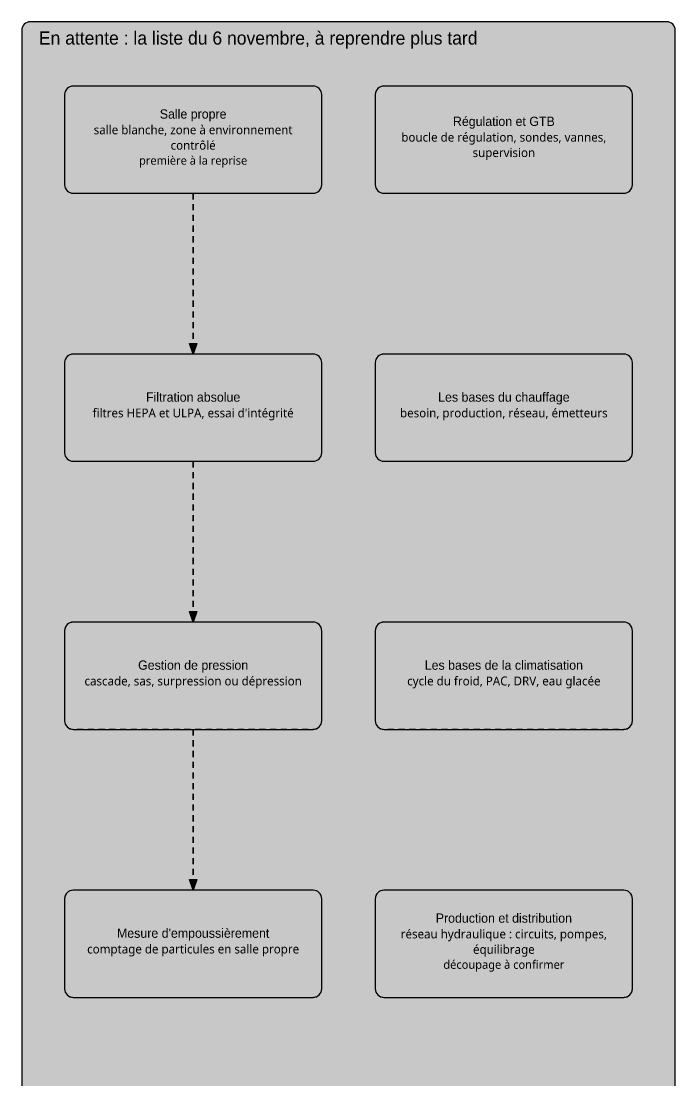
# Model space of a CAD drawing. Header units: millimetres. Extents: x 40 to 2430, y -1750 to -20.
# Drawn here: x 1820 to 2430, y -1128 to -140 of the extents above; entities that cross this region are included whole.
import ezdxf
from ezdxf.enums import TextEntityAlignment as Align

# ---------------------------------------------------------------- set-up
doc = ezdxf.new("R2010")
doc.units = ezdxf.units.MM
for name, color, linetype, true_color in [('C-4A3A42', 229, 'Continuous', 0x4a3a42), ('C-6B6B6B', 251, 'Continuous', 0x6b6b6b), ('C-7A2E3A', 17, 'Continuous', 0x7a2e3a), ('C-9E9E9E', 253, 'Continuous', 0x9e9e9e), ('C-D8CFC9', 254, 'Continuous', 0xd8cfc9), ('C-EFEFEF', 7, 'Continuous', 0xefefef), ('C-FBF9F7', 7, 'Continuous', 0xfbf9f7)]:
    doc.layers.add(name, color=color, linetype=linetype, true_color=true_color)
doc.styles.add('CARTE_GRAS', font='seguisb.ttf')
doc.styles.add('CARTE_ITALIQUE', font='segoeuii.ttf')
doc.styles.add('CARTE_NORMAL', font='segoeui.ttf')

msp = doc.modelspace()

# ---------------------------------------------------------------- hatches: boundary and pattern name
at = {"layer": 'C-4A3A42'}
h = msp.add_hatch(color=256, dxfattribs=at)
h.dxf.hatch_style = 2
h.paths.add_polyline_path([(1980, -450), (1976.5, -440), (1983.5, -440)])
h = msp.add_hatch(color=256, dxfattribs=at)
h.dxf.hatch_style = 2
h.paths.add_polyline_path([(1980, -700), (1976.5, -690), (1983.5, -690)])
h = msp.add_hatch(color=256, dxfattribs=at)
h.dxf.hatch_style = 2
h.paths.add_polyline_path([(1980, -950), (1976.5, -940), (1983.5, -940)])
at = {"layer": 'C-EFEFEF'}
h = msp.add_hatch(color=256, dxfattribs=at)
h.dxf.hatch_style = 2
h.paths.add_polyline_path([(1868, -300), (2092, -300, 0.414214), (2100, -292), (2100, -208, 0.414214), (2092, -200), (1868, -200, 0.414214), (1860, -208), (1860, -292, 0.414214)])
h = msp.add_hatch(color=256, dxfattribs=at)
h.dxf.hatch_style = 2
h.paths.add_polyline_path([(2158, -300), (2382, -300, 0.414214), (2390, -292), (2390, -208, 0.414214), (2382, -200), (2158, -200, 0.414214), (2150, -208), (2150, -292, 0.414214)])
h = msp.add_hatch(color=256, dxfattribs=at)
h.dxf.hatch_style = 2
h.paths.add_polyline_path([(1868, -550), (2092, -550, 0.414214), (2100, -542), (2100, -458, 0.414214), (2092, -450), (1868, -450, 0.414214), (1860, -458), (1860, -542, 0.414214)])
h = msp.add_hatch(color=256, dxfattribs=at)
h.dxf.hatch_style = 2
h.paths.add_polyline_path([(2158, -550), (2382, -550, 0.414214), (2390, -542), (2390, -458, 0.414214), (2382, -450), (2158, -450, 0.414214), (2150, -458), (2150, -542, 0.414214)])
h = msp.add_hatch(color=256, dxfattribs=at)
h.dxf.hatch_style = 2
h.paths.add_polyline_path([(1868, -800), (2092, -800, 0.414214), (2100, -792), (2100, -708, 0.414214), (2092, -700), (1868, -700, 0.414214), (1860, -708), (1860, -792, 0.414214)])
h = msp.add_hatch(color=256, dxfattribs=at)
h.dxf.hatch_style = 2
h.paths.add_polyline_path([(2158, -800), (2382, -800, 0.414214), (2390, -792), (2390, -708, 0.414214), (2382, -700), (2158, -700, 0.414214), (2150, -708), (2150, -792, 0.414214)])
h = msp.add_hatch(color=256, dxfattribs=at)
h.dxf.hatch_style = 2
h.paths.add_polyline_path([(1868, -1050), (2092, -1050, 0.414214), (2100, -1042), (2100, -958, 0.414214), (2092, -950), (1868, -950, 0.414214), (1860, -958), (1860, -1042, 0.414214)])
h = msp.add_hatch(color=256, dxfattribs=at)
h.dxf.hatch_style = 2
h.paths.add_polyline_path([(2158, -1050), (2382, -1050, 0.414214), (2390, -1042), (2390, -958, 0.414214), (2382, -950), (2158, -950, 0.414214), (2150, -958), (2150, -1042, 0.414214)])
at = {"layer": 'C-FBF9F7'}
h = msp.add_hatch(color=256, dxfattribs=at)
h.dxf.hatch_style = 2
h.paths.add_polyline_path([(1828, -1610), (2422, -1610, 0.414214), (2430, -1602), (2430, -148, 0.414214), (2422, -140), (1828, -140, 0.414214), (1820, -148), (1820, -1602, 0.414214)])

# ---------------------------------------------------------------- linework, layer by layer
at = {"layer": 'C-4A3A42', "const_width": 1.5}
for points in [[(1980, -300), (1980, -306)], [(1980, -310), (1980, -316)], [(1980, -320), (1980, -326)], [(1980, -330), (1980, -336)], [(1980, -340), (1980, -346)], [(1980, -350), (1980, -356)], [(1980, -360), (1980, -366)], [(1980, -370), (1980, -376)], [(1980, -380), (1980, -386)], [(1980, -390), (1980, -396)], [(1980, -400), (1980, -406)], [(1980, -410), (1980, -416)], [(1980, -420), (1980, -426)], [(1980, -430), (1980, -436)], [(1980, -550), (1980, -556)], [(1980, -560), (1980, -566)], [(1980, -570), (1980, -576)], [(1980, -580), (1980, -586)], [(1980, -590), (1980, -596)], [(1980, -600), (1980, -606)], [(1980, -610), (1980, -616)], [(1980, -620), (1980, -626)], [(1980, -630), (1980, -636)], [(1980, -640), (1980, -646)], [(1980, -650), (1980, -656)], [(1980, -660), (1980, -666)], [(1980, -670), (1980, -676)], [(1980, -680), (1980, -686)], [(1980, -800), (1980, -806)], [(1980, -810), (1980, -816)], [(1980, -820), (1980, -826)], [(1980, -830), (1980, -836)], [(1980, -840), (1980, -846)], [(1980, -850), (1980, -856)], [(1980, -860), (1980, -866)], [(1980, -870), (1980, -876)], [(1980, -880), (1980, -886)], [(1980, -890), (1980, -896)], [(1980, -900), (1980, -906)], [(1980, -910), (1980, -916)], [(1980, -920), (1980, -926)], [(1980, -930), (1980, -936)]]:
    msp.add_lwpolyline(points, dxfattribs=at)
at = {"layer": 'C-4A3A42'}
for points in [[(1980, -450), (1976.5, -440), (1983.5, -440)], [(1980, -700), (1976.5, -690), (1983.5, -690)], [(1980, -950), (1976.5, -940), (1983.5, -940)]]:
    msp.add_lwpolyline(points, close=True, dxfattribs=at)
at = {"layer": 'C-9E9E9E', "const_width": 1}
for points in [[(1860, -208), (1860.27, -205.93), (1861.07, -204), (1862.18, -202.55)], [(1865.52, -200.44), (1865.93, -200.27), (1868, -200), (1871.47, -200)], [(1875.47, -200), (1881.47, -200)], [(1885.47, -200), (1891.47, -200)], [(1895.47, -200), (1901.47, -200)], [(1905.47, -200), (1911.47, -200)], [(1915.47, -200), (1921.47, -200)], [(1925.47, -200), (1931.47, -200)], [(1935.47, -200), (1941.47, -200)], [(1945.47, -200), (1951.47, -200)], [(1955.47, -200), (1961.47, -200)], [(1965.47, -200), (1971.47, -200)], [(1975.47, -200), (1981.47, -200)], [(1985.47, -200), (1991.47, -200)], [(1995.47, -200), (2001.47, -200)], [(2005.47, -200), (2011.47, -200)], [(2015.47, -200), (2021.47, -200)], [(2025.47, -200), (2031.47, -200)], [(2035.47, -200), (2041.47, -200)], [(2045.47, -200), (2051.47, -200)], [(2055.47, -200), (2061.47, -200)], [(2065.47, -200), (2071.47, -200)], [(2075.47, -200), (2081.47, -200)], [(2085.47, -200), (2091.47, -200)], [(2095.35, -200.8), (2096, -201.07), (2097.66, -202.34), (2098.93, -204), (2099.36, -205.03)], [(2150, -208), (2150.27, -205.93), (2151.07, -204), (2152.18, -202.55)], [(2155.52, -200.44), (2155.93, -200.27), (2158, -200), (2161.47, -200)], [(2165.47, -200), (2171.47, -200)], [(2175.47, -200), (2181.47, -200)], [(2185.47, -200), (2191.47, -200)], [(2195.47, -200), (2201.47, -200)], [(2205.47, -200), (2211.47, -200)], [(2215.47, -200), (2221.47, -200)], [(2225.47, -200), (2231.47, -200)], [(2235.47, -200), (2241.47, -200)], [(2245.47, -200), (2251.47, -200)], [(2255.47, -200), (2261.47, -200)], [(2265.47, -200), (2271.47, -200)], [(2275.47, -200), (2281.47, -200)], [(2285.47, -200), (2291.47, -200)], [(2295.47, -200), (2301.47, -200)], [(2305.47, -200), (2311.47, -200)], [(2315.47, -200), (2321.47, -200)], [(2325.47, -200), (2331.47, -200)], [(2335.47, -200), (2341.47, -200)], [(2345.47, -200), (2351.47, -200)], [(2355.47, -200), (2361.47, -200)], [(2365.47, -200), (2371.47, -200)], [(2375.47, -200), (2381.47, -200)], [(2385.35, -200.8), (2386, -201.07), (2387.66, -202.34), (2388.93, -204), (2389.36, -205.03)], [(1860, -214.12), (1860, -208.12)], [(2100, -208.94), (2100, -214.94)], [(2150, -214.12), (2150, -208.12)], [(2390, -208.94), (2390, -214.94)], [(1860, -224.12), (1860, -218.12)], [(2100, -218.94), (2100, -224.94)], [(2150, -224.12), (2150, -218.12)], [(2390, -218.94), (2390, -224.94)], [(1860, -234.12), (1860, -228.12)], [(2100, -228.94), (2100, -234.94)], [(2150, -234.12), (2150, -228.12)], [(2390, -228.94), (2390, -234.94)], [(1860, -244.12), (1860, -238.12)], [(2100, -238.94), (2100, -244.94)], [(2150, -244.12), (2150, -238.12)], [(2390, -238.94), (2390, -244.94)], [(1860, -254.12), (1860, -248.12)], [(2100, -248.94), (2100, -254.94)], [(2150, -254.12), (2150, -248.12)], [(2390, -248.94), (2390, -254.94)], [(1860, -264.12), (1860, -258.12)], [(2100, -258.94), (2100, -264.94)], [(2150, -264.12), (2150, -258.12)], [(2390, -258.94), (2390, -264.94)], [(1860, -274.12), (1860, -268.12)], [(2100, -268.94), (2100, -274.94)], [(2150, -274.12), (2150, -268.12)], [(2390, -268.94), (2390, -274.94)], [(1860, -284.12), (1860, -278.12)], [(2100, -278.94), (2100, -284.94)], [(2150, -284.12), (2150, -278.12)], [(2390, -278.94), (2390, -284.94)], [(1860.29, -294.1), (1860.27, -294.07), (1860, -292), (1860, -288.12)], [(2100, -288.94), (2100, -292), (2099.73, -294.07), (2099.4, -294.86)], [(2150.29, -294.1), (2150.27, -294.07), (2150, -292), (2150, -288.12)], [(2390, -288.94), (2390, -292), (2389.73, -294.07), (2389.4, -294.86)], [(1867.6, -299.95), (1865.93, -299.73), (1864, -298.93), (1862.34, -297.66), (1862.26, -297.54)], [(1877.59, -300), (1871.59, -300)], [(1887.59, -300), (1881.59, -300)], [(1897.59, -300), (1891.59, -300)], [(1907.59, -300), (1901.59, -300)], [(1917.59, -300), (1911.59, -300)], [(1927.59, -300), (1921.59, -300)], [(1937.59, -300), (1931.59, -300)], [(1947.59, -300), (1941.59, -300)], [(1957.59, -300), (1951.59, -300)], [(1967.59, -300), (1961.59, -300)], [(1977.59, -300), (1971.59, -300)], [(1987.59, -300), (1981.59, -300)], [(1997.59, -300), (1991.59, -300)], [(2007.59, -300), (2001.59, -300)], [(2017.59, -300), (2011.59, -300)], [(2027.59, -300), (2021.59, -300)], [(2037.59, -300), (2031.59, -300)], [(2047.59, -300), (2041.59, -300)], [(2057.59, -300), (2051.59, -300)], [(2067.59, -300), (2061.59, -300)], [(2077.59, -300), (2071.59, -300)], [(2087.59, -300), (2081.59, -300)], [(2097.12, -298.07), (2096, -298.93), (2094.07, -299.73), (2092, -300), (2091.59, -300)], [(2157.6, -299.95), (2155.93, -299.73), (2154, -298.93), (2152.34, -297.66), (2152.26, -297.54)], [(2167.59, -300), (2161.59, -300)], [(2177.59, -300), (2171.59, -300)], [(2187.59, -300), (2181.59, -300)], [(2197.59, -300), (2191.59, -300)], [(2207.59, -300), (2201.59, -300)], [(2217.59, -300), (2211.59, -300)], [(2227.59, -300), (2221.59, -300)], [(2237.59, -300), (2231.59, -300)], [(2247.59, -300), (2241.59, -300)], [(2257.59, -300), (2251.59, -300)], [(2267.59, -300), (2261.59, -300)], [(2277.59, -300), (2271.59, -300)], [(2287.59, -300), (2281.59, -300)], [(2297.59, -300), (2291.59, -300)], [(2307.59, -300), (2301.59, -300)], [(2317.59, -300), (2311.59, -300)], [(2327.59, -300), (2321.59, -300)], [(2337.59, -300), (2331.59, -300)], [(2347.59, -300), (2341.59, -300)], [(2357.59, -300), (2351.59, -300)], [(2367.59, -300), (2361.59, -300)], [(2377.59, -300), (2371.59, -300)], [(2387.12, -298.07), (2386, -298.93), (2384.07, -299.73), (2382, -300), (2381.59, -300)], [(1860, -458), (1860.27, -455.93), (1861.07, -454), (1862.18, -452.55)], [(1865.52, -450.44), (1865.93, -450.27), (1868, -450), (1871.47, -450)], [(1875.47, -450), (1881.47, -450)], [(1885.47, -450), (1891.47, -450)], [(1895.47, -450), (1901.47, -450)], [(1905.47, -450), (1911.47, -450)], [(1915.47, -450), (1921.47, -450)], [(1925.47, -450), (1931.47, -450)], [(1935.47, -450), (1941.47, -450)], [(1945.47, -450), (1951.47, -450)], [(1955.47, -450), (1961.47, -450)], [(1965.47, -450), (1971.47, -450)], [(1975.47, -450), (1981.47, -450)], [(1985.47, -450), (1991.47, -450)], [(1995.47, -450), (2001.47, -450)], [(2005.47, -450), (2011.47, -450)], [(2015.47, -450), (2021.47, -450)], [(2025.47, -450), (2031.47, -450)], [(2035.47, -450), (2041.47, -450)], [(2045.47, -450), (2051.47, -450)], [(2055.47, -450), (2061.47, -450)], [(2065.47, -450), (2071.47, -450)], [(2075.47, -450), (2081.47, -450)], [(2085.47, -450), (2091.47, -450)], [(2095.35, -450.8), (2096, -451.07), (2097.66, -452.34), (2098.93, -454), (2099.36, -455.03)], [(2150, -458), (2150.27, -455.93), (2151.07, -454), (2152.18, -452.55)], [(2155.52, -450.44), (2155.93, -450.27), (2158, -450), (2161.47, -450)], [(2165.47, -450), (2171.47, -450)], [(2175.47, -450), (2181.47, -450)], [(2185.47, -450), (2191.47, -450)], [(2195.47, -450), (2201.47, -450)], [(2205.47, -450), (2211.47, -450)], [(2215.47, -450), (2221.47, -450)], [(2225.47, -450), (2231.47, -450)], [(2235.47, -450), (2241.47, -450)], [(2245.47, -450), (2251.47, -450)], [(2255.47, -450), (2261.47, -450)], [(2265.47, -450), (2271.47, -450)], [(2275.47, -450), (2281.47, -450)], [(2285.47, -450), (2291.47, -450)], [(2295.47, -450), (2301.47, -450)], [(2305.47, -450), (2311.47, -450)], [(2315.47, -450), (2321.47, -450)], [(2325.47, -450), (2331.47, -450)], [(2335.47, -450), (2341.47, -450)], [(2345.47, -450), (2351.47, -450)], [(2355.47, -450), (2361.47, -450)], [(2365.47, -450), (2371.47, -450)], [(2375.47, -450), (2381.47, -450)], [(2385.35, -450.8), (2386, -451.07), (2387.66, -452.34), (2388.93, -454), (2389.36, -455.03)], [(1860, -464.12), (1860, -458.12)], [(2100, -458.94), (2100, -464.94)], [(2150, -464.12), (2150, -458.12)], [(2390, -458.94), (2390, -464.94)], [(1860, -474.12), (1860, -468.12)], [(2100, -468.94), (2100, -474.94)], [(2150, -474.12), (2150, -468.12)], [(2390, -468.94), (2390, -474.94)], [(1860, -484.12), (1860, -478.12)], [(2100, -478.94), (2100, -484.94)], [(2150, -484.12), (2150, -478.12)], [(2390, -478.94), (2390, -484.94)], [(1860, -494.12), (1860, -488.12)], [(2100, -488.94), (2100, -494.94)], [(2150, -494.12), (2150, -488.12)], [(2390, -488.94), (2390, -494.94)], [(1860, -504.12), (1860, -498.12)], [(2100, -498.94), (2100, -504.94)], [(2150, -504.12), (2150, -498.12)], [(2390, -498.94), (2390, -504.94)], [(1860, -514.12), (1860, -508.12)], [(2100, -508.94), (2100, -514.94)], [(2150, -514.12), (2150, -508.12)], [(2390, -508.94), (2390, -514.94)], [(1860, -524.12), (1860, -518.12)], [(2100, -518.94), (2100, -524.94)], [(2150, -524.12), (2150, -518.12)], [(2390, -518.94), (2390, -524.94)], [(1860, -534.12), (1860, -528.12)], [(2100, -528.94), (2100, -534.94)], [(2150, -534.12), (2150, -528.12)], [(2390, -528.94), (2390, -534.94)], [(1860.29, -544.1), (1860.27, -544.07), (1860, -542), (1860, -538.12)], [(2100, -538.94), (2100, -542), (2099.73, -544.07), (2099.4, -544.86)], [(2150.29, -544.1), (2150.27, -544.07), (2150, -542), (2150, -538.12)], [(2390, -538.94), (2390, -542), (2389.73, -544.07), (2389.4, -544.86)], [(1867.6, -549.95), (1865.93, -549.73), (1864, -548.93), (1862.34, -547.66), (1862.26, -547.54)], [(1877.59, -550), (1871.59, -550)], [(1887.59, -550), (1881.59, -550)], [(1897.59, -550), (1891.59, -550)], [(1907.59, -550), (1901.59, -550)], [(1917.59, -550), (1911.59, -550)], [(1927.59, -550), (1921.59, -550)], [(1937.59, -550), (1931.59, -550)], [(1947.59, -550), (1941.59, -550)], [(1957.59, -550), (1951.59, -550)], [(1967.59, -550), (1961.59, -550)], [(1977.59, -550), (1971.59, -550)], [(1987.59, -550), (1981.59, -550)], [(1997.59, -550), (1991.59, -550)], [(2007.59, -550), (2001.59, -550)], [(2017.59, -550), (2011.59, -550)], [(2027.59, -550), (2021.59, -550)], [(2037.59, -550), (2031.59, -550)], [(2047.59, -550), (2041.59, -550)], [(2057.59, -550), (2051.59, -550)], [(2067.59, -550), (2061.59, -550)], [(2077.59, -550), (2071.59, -550)], [(2087.59, -550), (2081.59, -550)], [(2097.12, -548.07), (2096, -548.93), (2094.07, -549.73), (2092, -550), (2091.59, -550)], [(2157.6, -549.95), (2155.93, -549.73), (2154, -548.93), (2152.34, -547.66), (2152.26, -547.54)], [(2167.59, -550), (2161.59, -550)], [(2177.59, -550), (2171.59, -550)], [(2187.59, -550), (2181.59, -550)], [(2197.59, -550), (2191.59, -550)], [(2207.59, -550), (2201.59, -550)], [(2217.59, -550), (2211.59, -550)], [(2227.59, -550), (2221.59, -550)], [(2237.59, -550), (2231.59, -550)], [(2247.59, -550), (2241.59, -550)], [(2257.59, -550), (2251.59, -550)], [(2267.59, -550), (2261.59, -550)], [(2277.59, -550), (2271.59, -550)], [(2287.59, -550), (2281.59, -550)], [(2297.59, -550), (2291.59, -550)], [(2307.59, -550), (2301.59, -550)], [(2317.59, -550), (2311.59, -550)], [(2327.59, -550), (2321.59, -550)], [(2337.59, -550), (2331.59, -550)], [(2347.59, -550), (2341.59, -550)], [(2357.59, -550), (2351.59, -550)], [(2367.59, -550), (2361.59, -550)], [(2377.59, -550), (2371.59, -550)], [(2387.12, -548.07), (2386, -548.93), (2384.07, -549.73), (2382, -550), (2381.59, -550)], [(1865.52, -700.44), (1865.93, -700.27), (1868, -700), (1871.47, -700)], [(1875.47, -700), (1881.47, -700)], [(1885.47, -700), (1891.47, -700)], [(1895.47, -700), (1901.47, -700)], [(1905.47, -700), (1911.47, -700)], [(1915.47, -700), (1921.47, -700)], [(1925.47, -700), (1931.47, -700)], [(1935.47, -700), (1941.47, -700)], [(1945.47, -700), (1951.47, -700)], [(1955.47, -700), (1961.47, -700)], [(1965.47, -700), (1971.47, -700)], [(1975.47, -700), (1981.47, -700)], [(1985.47, -700), (1991.47, -700)], [(1995.47, -700), (2001.47, -700)], [(2005.47, -700), (2011.47, -700)], [(2015.47, -700), (2021.47, -700)], [(2025.47, -700), (2031.47, -700)], [(2035.47, -700), (2041.47, -700)], [(2045.47, -700), (2051.47, -700)], [(2055.47, -700), (2061.47, -700)], [(2065.47, -700), (2071.47, -700)], [(2075.47, -700), (2081.47, -700)], [(2085.47, -700), (2091.47, -700)], [(2095.35, -700.8), (2096, -701.07), (2097.66, -702.34), (2098.93, -704), (2099.36, -705.03)], [(2155.52, -700.44), (2155.93, -700.27), (2158, -700), (2161.47, -700)], [(2165.47, -700), (2171.47, -700)], [(2175.47, -700), (2181.47, -700)], [(2185.47, -700), (2191.47, -700)], [(2195.47, -700), (2201.47, -700)], [(2205.47, -700), (2211.47, -700)], [(2215.47, -700), (2221.47, -700)], [(2225.47, -700), (2231.47, -700)], [(2235.47, -700), (2241.47, -700)], [(2245.47, -700), (2251.47, -700)], [(2255.47, -700), (2261.47, -700)], [(2265.47, -700), (2271.47, -700)], [(2275.47, -700), (2281.47, -700)], [(2285.47, -700), (2291.47, -700)], [(2295.47, -700), (2301.47, -700)], [(2305.47, -700), (2311.47, -700)], [(2315.47, -700), (2321.47, -700)], [(2325.47, -700), (2331.47, -700)], [(2335.47, -700), (2341.47, -700)], [(2345.47, -700), (2351.47, -700)], [(2355.47, -700), (2361.47, -700)], [(2365.47, -700), (2371.47, -700)], [(2375.47, -700), (2381.47, -700)], [(2385.35, -700.8), (2386, -701.07), (2387.66, -702.34), (2388.93, -704), (2389.36, -705.03)], [(1860, -708), (1860.27, -705.93), (1861.07, -704), (1862.18, -702.55)], [(1860, -714.12), (1860, -708.12)], [(2100, -708.94), (2100, -714.94)], [(2150, -708), (2150.27, -705.93), (2151.07, -704), (2152.18, -702.55)], [(2150, -714.12), (2150, -708.12)], [(2390, -708.94), (2390, -714.94)], [(1860, -724.12), (1860, -718.12)], [(2100, -718.94), (2100, -724.94)], [(2150, -724.12), (2150, -718.12)], [(2390, -718.94), (2390, -724.94)], [(1860, -734.12), (1860, -728.12)], [(2100, -728.94), (2100, -734.94)], [(2150, -734.12), (2150, -728.12)], [(2390, -728.94), (2390, -734.94)], [(1860, -744.12), (1860, -738.12)], [(2100, -738.94), (2100, -744.94)], [(2150, -744.12), (2150, -738.12)], [(2390, -738.94), (2390, -744.94)], [(1860, -754.12), (1860, -748.12)], [(2100, -748.94), (2100, -754.94)], [(2150, -754.12), (2150, -748.12)], [(2390, -748.94), (2390, -754.94)], [(1860, -764.12), (1860, -758.12)], [(2100, -758.94), (2100, -764.94)], [(2150, -764.12), (2150, -758.12)], [(2390, -758.94), (2390, -764.94)], [(1860, -774.12), (1860, -768.12)], [(2100, -768.94), (2100, -774.94)], [(2150, -774.12), (2150, -768.12)], [(2390, -768.94), (2390, -774.94)], [(1860, -784.12), (1860, -778.12)], [(2100, -778.94), (2100, -784.94)], [(2150, -784.12), (2150, -778.12)], [(2390, -778.94), (2390, -784.94)], [(1860.29, -794.1), (1860.27, -794.07), (1860, -792), (1860, -788.12)], [(2100, -788.94), (2100, -792), (2099.73, -794.07), (2099.4, -794.86)], [(2150.29, -794.1), (2150.27, -794.07), (2150, -792), (2150, -788.12)], [(2390, -788.94), (2390, -792), (2389.73, -794.07), (2389.4, -794.86)], [(1867.6, -799.95), (1865.93, -799.73), (1864, -798.93), (1862.34, -797.66), (1862.26, -797.54)], [(1877.59, -800), (1871.59, -800)], [(1887.59, -800), (1881.59, -800)], [(1897.59, -800), (1891.59, -800)], [(1907.59, -800), (1901.59, -800)], [(1917.59, -800), (1911.59, -800)], [(1927.59, -800), (1921.59, -800)], [(1937.59, -800), (1931.59, -800)], [(1947.59, -800), (1941.59, -800)], [(1957.59, -800), (1951.59, -800)], [(1967.59, -800), (1961.59, -800)], [(1977.59, -800), (1971.59, -800)], [(1987.59, -800), (1981.59, -800)], [(1997.59, -800), (1991.59, -800)], [(2007.59, -800), (2001.59, -800)], [(2017.59, -800), (2011.59, -800)], [(2027.59, -800), (2021.59, -800)], [(2037.59, -800), (2031.59, -800)], [(2047.59, -800), (2041.59, -800)], [(2057.59, -800), (2051.59, -800)], [(2067.59, -800), (2061.59, -800)], [(2077.59, -800), (2071.59, -800)], [(2087.59, -800), (2081.59, -800)], [(2097.12, -798.07), (2096, -798.93), (2094.07, -799.73), (2092, -800), (2091.59, -800)], [(2157.6, -799.95), (2155.93, -799.73), (2154, -798.93), (2152.34, -797.66), (2152.26, -797.54)], [(2167.59, -800), (2161.59, -800)], [(2177.59, -800), (2171.59, -800)], [(2187.59, -800), (2181.59, -800)], [(2197.59, -800), (2191.59, -800)], [(2207.59, -800), (2201.59, -800)], [(2217.59, -800), (2211.59, -800)], [(2227.59, -800), (2221.59, -800)], [(2237.59, -800), (2231.59, -800)], [(2247.59, -800), (2241.59, -800)], [(2257.59, -800), (2251.59, -800)], [(2267.59, -800), (2261.59, -800)], [(2277.59, -800), (2271.59, -800)], [(2287.59, -800), (2281.59, -800)], [(2297.59, -800), (2291.59, -800)], [(2307.59, -800), (2301.59, -800)], [(2317.59, -800), (2311.59, -800)], [(2327.59, -800), (2321.59, -800)], [(2337.59, -800), (2331.59, -800)], [(2347.59, -800), (2341.59, -800)], [(2357.59, -800), (2351.59, -800)], [(2367.59, -800), (2361.59, -800)], [(2377.59, -800), (2371.59, -800)], [(2387.12, -798.07), (2386, -798.93), (2384.07, -799.73), (2382, -800), (2381.59, -800)], [(1860, -958), (1860.27, -955.93), (1861.07, -954), (1862.18, -952.55)], [(1860, -964.12), (1860, -958.12)], [(1865.52, -950.44), (1865.93, -950.27), (1868, -950), (1871.47, -950)], [(1875.47, -950), (1881.47, -950)], [(1885.47, -950), (1891.47, -950)], [(1895.47, -950), (1901.47, -950)], [(1905.47, -950), (1911.47, -950)], [(1915.47, -950), (1921.47, -950)], [(1925.47, -950), (1931.47, -950)], [(1935.47, -950), (1941.47, -950)], [(1945.47, -950), (1951.47, -950)], [(1955.47, -950), (1961.47, -950)], [(1965.47, -950), (1971.47, -950)], [(1975.47, -950), (1981.47, -950)], [(1985.47, -950), (1991.47, -950)], [(1995.47, -950), (2001.47, -950)], [(2005.47, -950), (2011.47, -950)], [(2015.47, -950), (2021.47, -950)], [(2025.47, -950), (2031.47, -950)], [(2035.47, -950), (2041.47, -950)], [(2045.47, -950), (2051.47, -950)], [(2055.47, -950), (2061.47, -950)], [(2065.47, -950), (2071.47, -950)], [(2075.47, -950), (2081.47, -950)], [(2085.47, -950), (2091.47, -950)], [(2095.35, -950.8), (2096, -951.07), (2097.66, -952.34), (2098.93, -954), (2099.36, -955.03)], [(2100, -958.94), (2100, -964.94)], [(2150, -958), (2150.27, -955.93), (2151.07, -954), (2152.18, -952.55)], [(2150, -964.12), (2150, -958.12)], [(2155.52, -950.44), (2155.93, -950.27), (2158, -950), (2161.47, -950)], [(2165.47, -950), (2171.47, -950)], [(2175.47, -950), (2181.47, -950)], [(2185.47, -950), (2191.47, -950)], [(2195.47, -950), (2201.47, -950)], [(2205.47, -950), (2211.47, -950)], [(2215.47, -950), (2221.47, -950)], [(2225.47, -950), (2231.47, -950)], [(2235.47, -950), (2241.47, -950)], [(2245.47, -950), (2251.47, -950)], [(2255.47, -950), (2261.47, -950)], [(2265.47, -950), (2271.47, -950)], [(2275.47, -950), (2281.47, -950)], [(2285.47, -950), (2291.47, -950)], [(2295.47, -950), (2301.47, -950)], [(2305.47, -950), (2311.47, -950)], [(2315.47, -950), (2321.47, -950)], [(2325.47, -950), (2331.47, -950)], [(2335.47, -950), (2341.47, -950)], [(2345.47, -950), (2351.47, -950)], [(2355.47, -950), (2361.47, -950)], [(2365.47, -950), (2371.47, -950)], [(2375.47, -950), (2381.47, -950)], [(2385.35, -950.8), (2386, -951.07), (2387.66, -952.34), (2388.93, -954), (2389.36, -955.03)], [(2390, -958.94), (2390, -964.94)], [(1860, -974.12), (1860, -968.12)], [(2100, -968.94), (2100, -974.94)], [(2150, -974.12), (2150, -968.12)], [(2390, -968.94), (2390, -974.94)], [(1860, -984.12), (1860, -978.12)], [(2150, -984.12), (2150, -978.12)], [(1860, -994.12), (1860, -988.12)], [(2100, -978.94), (2100, -984.94)], [(2150, -994.12), (2150, -988.12)], [(2390, -978.94), (2390, -984.94)], [(1860, -1004.12), (1860, -998.12)], [(2100, -988.94), (2100, -994.94)], [(2150, -1004.12), (2150, -998.12)], [(2390, -988.94), (2390, -994.94)], [(1860, -1014.12), (1860, -1008.12)], [(2100, -998.94), (2100, -1004.94)], [(2150, -1014.12), (2150, -1008.12)], [(2390, -998.94), (2390, -1004.94)], [(1860, -1024.12), (1860, -1018.12)], [(2100, -1008.94), (2100, -1014.94)], [(2150, -1024.12), (2150, -1018.12)], [(2390, -1008.94), (2390, -1014.94)], [(1860, -1034.12), (1860, -1028.12)], [(2100, -1018.94), (2100, -1024.94)], [(2150, -1034.12), (2150, -1028.12)], [(2390, -1018.94), (2390, -1024.94)], [(1860.29, -1044.1), (1860.27, -1044.07), (1860, -1042), (1860, -1038.12)], [(2100, -1028.94), (2100, -1034.94)], [(2150.29, -1044.1), (2150.27, -1044.07), (2150, -1042), (2150, -1038.12)], [(2390, -1028.94), (2390, -1034.94)], [(1867.6, -1049.95), (1865.93, -1049.73), (1864, -1048.93), (1862.34, -1047.66), (1862.26, -1047.54)], [(2097.12, -1048.07), (2096, -1048.93), (2094.07, -1049.73), (2092, -1050), (2091.59, -1050)], [(2100, -1038.94), (2100, -1042), (2099.73, -1044.07), (2099.4, -1044.86)], [(2157.6, -1049.95), (2155.93, -1049.73), (2154, -1048.93), (2152.34, -1047.66), (2152.26, -1047.54)], [(2387.12, -1048.07), (2386, -1048.93), (2384.07, -1049.73), (2382, -1050), (2381.59, -1050)], [(2390, -1038.94), (2390, -1042), (2389.73, -1044.07), (2389.4, -1044.86)], [(1877.59, -1050), (1871.59, -1050)], [(1887.59, -1050), (1881.59, -1050)], [(1897.59, -1050), (1891.59, -1050)], [(1907.59, -1050), (1901.59, -1050)], [(1917.59, -1050), (1911.59, -1050)], [(1927.59, -1050), (1921.59, -1050)], [(1937.59, -1050), (1931.59, -1050)], [(1947.59, -1050), (1941.59, -1050)], [(1957.59, -1050), (1951.59, -1050)], [(1967.59, -1050), (1961.59, -1050)], [(1977.59, -1050), (1971.59, -1050)], [(1987.59, -1050), (1981.59, -1050)], [(1997.59, -1050), (1991.59, -1050)], [(2007.59, -1050), (2001.59, -1050)], [(2017.59, -1050), (2011.59, -1050)], [(2027.59, -1050), (2021.59, -1050)], [(2037.59, -1050), (2031.59, -1050)], [(2047.59, -1050), (2041.59, -1050)], [(2057.59, -1050), (2051.59, -1050)], [(2067.59, -1050), (2061.59, -1050)], [(2077.59, -1050), (2071.59, -1050)], [(2087.59, -1050), (2081.59, -1050)], [(2167.59, -1050), (2161.59, -1050)], [(2177.59, -1050), (2171.59, -1050)], [(2187.59, -1050), (2181.59, -1050)], [(2197.59, -1050), (2191.59, -1050)], [(2207.59, -1050), (2201.59, -1050)], [(2217.59, -1050), (2211.59, -1050)], [(2227.59, -1050), (2221.59, -1050)], [(2237.59, -1050), (2231.59, -1050)], [(2247.59, -1050), (2241.59, -1050)], [(2257.59, -1050), (2251.59, -1050)], [(2267.59, -1050), (2261.59, -1050)], [(2277.59, -1050), (2271.59, -1050)], [(2287.59, -1050), (2281.59, -1050)], [(2297.59, -1050), (2291.59, -1050)], [(2307.59, -1050), (2301.59, -1050)], [(2317.59, -1050), (2311.59, -1050)], [(2327.59, -1050), (2321.59, -1050)], [(2337.59, -1050), (2331.59, -1050)], [(2347.59, -1050), (2341.59, -1050)], [(2357.59, -1050), (2351.59, -1050)], [(2367.59, -1050), (2361.59, -1050)], [(2377.59, -1050), (2371.59, -1050)]]:
    msp.add_lwpolyline(points, dxfattribs=at)
at = {"layer": 'C-D8CFC9', "const_width": 1}
msp.add_lwpolyline([(1828, -1610), (2422, -1610, 0.414214), (2430, -1602), (2430, -148, 0.414214), (2422, -140), (1828, -140, 0.414214), (1820, -148), (1820, -1602, 0.414214)], format="xyb", close=True, dxfattribs=at)
at = {"layer": 'C-EFEFEF'}
for points in [[(1868, -300), (2092, -300, 0.414214), (2100, -292), (2100, -208, 0.414214), (2092, -200), (1868, -200, 0.414214), (1860, -208), (1860, -292, 0.414214)], [(2158, -300), (2382, -300, 0.414214), (2390, -292), (2390, -208, 0.414214), (2382, -200), (2158, -200, 0.414214), (2150, -208), (2150, -292, 0.414214)], [(1868, -550), (2092, -550, 0.414214), (2100, -542), (2100, -458, 0.414214), (2092, -450), (1868, -450, 0.414214), (1860, -458), (1860, -542, 0.414214)], [(2158, -550), (2382, -550, 0.414214), (2390, -542), (2390, -458, 0.414214), (2382, -450), (2158, -450, 0.414214), (2150, -458), (2150, -542, 0.414214)], [(1868, -800), (2092, -800, 0.414214), (2100, -792), (2100, -708, 0.414214), (2092, -700), (1868, -700, 0.414214), (1860, -708), (1860, -792, 0.414214)], [(2158, -800), (2382, -800, 0.414214), (2390, -792), (2390, -708, 0.414214), (2382, -700), (2158, -700, 0.414214), (2150, -708), (2150, -792, 0.414214)], [(1868, -1050), (2092, -1050, 0.414214), (2100, -1042), (2100, -958, 0.414214), (2092, -950), (1868, -950, 0.414214), (1860, -958), (1860, -1042, 0.414214)], [(2158, -1050), (2382, -1050, 0.414214), (2390, -1042), (2390, -958, 0.414214), (2382, -950), (2158, -950, 0.414214), (2150, -958), (2150, -1042, 0.414214)]]:
    msp.add_lwpolyline(points, format="xyb", close=True, dxfattribs=at)
at = {"layer": 'C-FBF9F7'}
msp.add_lwpolyline([(1828, -1610), (2422, -1610, 0.414214), (2430, -1602), (2430, -148, 0.414214), (2422, -140), (1828, -140, 0.414214), (1820, -148), (1820, -1602, 0.414214)], format="xyb", close=True, dxfattribs=at)

# ---------------------------------------------------------------- texts
at = {"layer": 'C-6B6B6B'}
for s, height, style, p in [('Salle propre', 8.64, 'CARTE_GRAS', (1980, -232.95)), ('salle blanche, zone à environnement', 8.28, 'CARTE_NORMAL', (1980, -247.46)), ('Régulation et GTB', 8.64, 'CARTE_GRAS', (2270, -239.82)), ('boucle de régulation, sondes, vannes,', 8.28, 'CARTE_NORMAL', (2270, -254.34)), ('contrôlé', 8.28, 'CARTE_NORMAL', (1980, -261.84)), ('première à la reprise', 7.92, 'CARTE_ITALIQUE', (1980, -275.73)), ('supervision', 8.28, 'CARTE_NORMAL', (2270, -268.71)), ('Filtration absolue', 8.64, 'CARTE_GRAS', (1980, -497.01)), ('Les bases du chauffage', 8.64, 'CARTE_GRAS', (2270, -497.01)), ("filtres HEPA et ULPA, essai d'intégrité", 8.28, 'CARTE_NORMAL', (1980, -511.52)), ('besoin, production, réseau, émetteurs', 8.28, 'CARTE_NORMAL', (2270, -511.52)), ('Gestion de pression', 8.64, 'CARTE_GRAS', (1980, -747.01)), ('Les bases de la climatisation', 8.64, 'CARTE_GRAS', (2270, -747.01)), ('cascade, sas, surpression ou dépression', 8.28, 'CARTE_NORMAL', (1980, -761.52)), ('cycle du froid, PAC, DRV, eau glacée', 8.28, 'CARTE_NORMAL', (2270, -761.52)), ('Production et distribution', 8.64, 'CARTE_GRAS', (2270, -982.95)), ("Mesure d'empoussièrement", 8.64, 'CARTE_GRAS', (1980, -997.01)), ('réseau hydraulique : circuits, pompes,', 8.28, 'CARTE_NORMAL', (2270, -997.46)), ('comptage de particules en salle propre', 8.28, 'CARTE_NORMAL', (1980, -1011.52)), ('équilibrage', 8.28, 'CARTE_NORMAL', (2270, -1011.84)), ('découpage à confirmer', 7.92, 'CARTE_ITALIQUE', (2270, -1025.72))]:
    msp.add_text(s, height=height, dxfattribs=dict(at, style=style)).set_placement(p, align=Align.BOTTOM_CENTER)
at = {"layer": 'C-7A2E3A', "style": 'CARTE_GRAS'}
msp.add_text('En attente : la liste du 6 novembre, à reprendre plus tard', height=12.24, dxfattribs=at).set_placement((1836, -165), align=Align.BOTTOM_LEFT)

doc.saveas('drawing.dxf')
